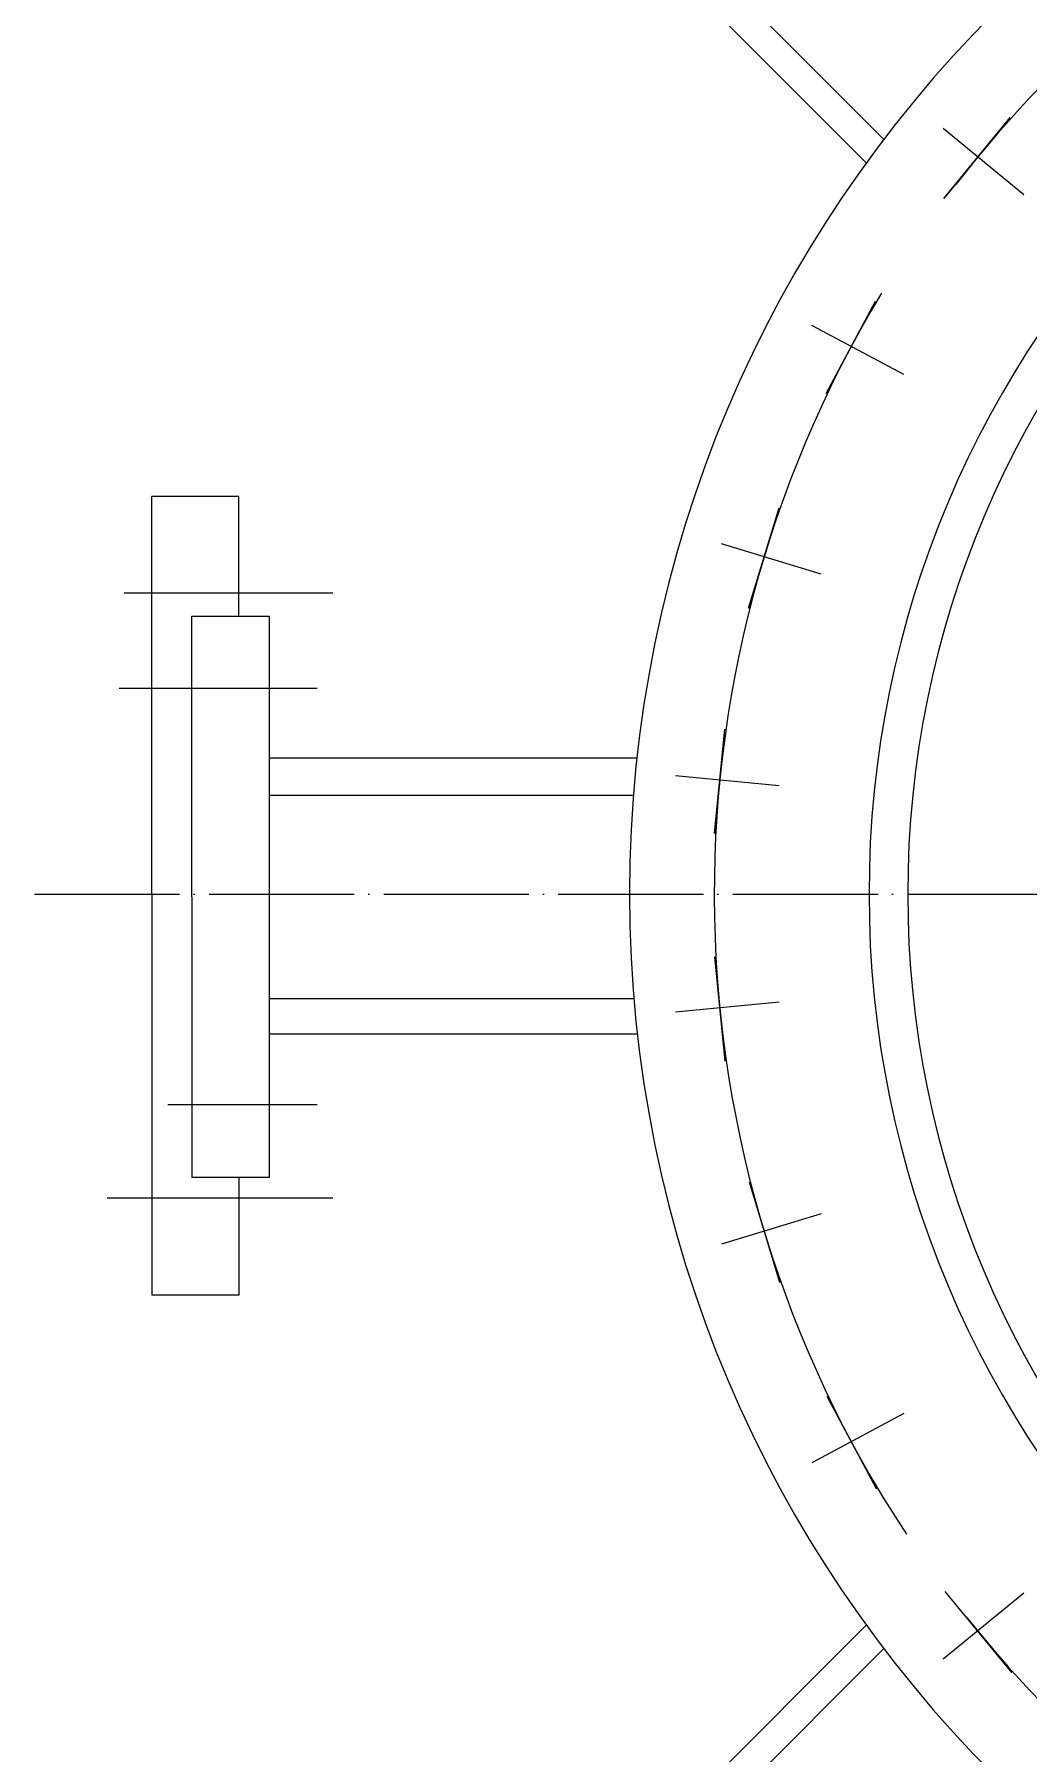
# Model space of a CAD drawing. Header units: millimetres. Extents: x 883 to 5635, y 546 to 4751.
# Drawn here: x 1356.1 to 1561.6, y 921.5 to 1276.7 of the extents above; entities that cross this region are included whole.
import ezdxf

# ---------------------------------------------------------------- set-up
doc = ezdxf.new("R2010")
doc.units = ezdxf.units.MM
doc.linetypes.add('DASHDOT-M', pattern=[36, 30, -3, 0, -3])
doc.layers.add('1轮廓实线层', color=1, linetype='Continuous')
doc.layers.add('2', color=1, linetype='Continuous')

msp = doc.modelspace()

# ---------------------------------------------------------------- linework, layer by layer
at = {"layer": '1轮廓实线层'}
for p, q in [((1451.87, 1334.76), (1531.66, 1254.96)), ((1447.63, 1330.51), (1528.05, 1250.09)), ((1544.07, 1242.76), (1557.8, 1259.49)), ((1560.61, 1243.52), (1543.97, 1257.18)), ((1551.1, 1251.33), (1544.07, 1242.76)), ((1519.73, 1202.44), (1529.94, 1221.52)), ((1535.81, 1206.41), (1516.83, 1216.55)), ((1524.96, 1212.21), (1519.73, 1202.44)), ((1398.35, 1181.22), (1380.35, 1181.22)), ((1380.35, 1099.07), (1380.35, 1181.22)), ((1398.35, 1156.5), (1398.35, 1181.22)), ((1503.74, 1158.14), (1510.02, 1178.85)), ((1518.73, 1165.17), (1498.13, 1171.42)), ((1506.95, 1168.74), (1503.74, 1158.14)), ((1388.62, 1156.5), (1404.62, 1156.5)), ((1388.62, 1098.5), (1388.62, 1156.5)), ((1388.62, 1098.5), (1388.62, 1156.5)), ((1404.62, 1156.5), (1404.62, 1098.5)), ((1496.69, 1111.57), (1498.81, 1133.11)), ((1404.62, 1127.22), (1480.66, 1127.22)), ((1510.02, 1121.39), (1488.6, 1123.5)), ((1497.77, 1122.6), (1496.69, 1111.57)), ((1404.62, 1119.5), (1479.93, 1119.5)), ((1380.35, 1099.07), (1380.35, 1016.22)), ((1388.62, 1098.5), (1388.62, 1040.5)), ((1388.62, 1098.5), (1388.62, 1040.5)), ((1404.62, 1098.5), (1404.62, 1040.5)), ((1498.86, 1064.53), (1496.74, 1086.06)), ((1404.62, 1077.5), (1480.02, 1077.5)), ((1510.02, 1076.76), (1488.6, 1074.65)), ((1497.77, 1075.55), (1498.86, 1064.53)), ((1404.62, 1070.22), (1480.74, 1070.22)), ((1404.62, 1040.5), (1388.62, 1040.5)), ((1398.35, 1040.5), (1398.35, 1016.22)), ((1510.17, 1018.8), (1503.89, 1039.51)), ((1518.73, 1032.98), (1498.13, 1026.73)), ((1506.95, 1029.41), (1510.17, 1018.8)), ((1398.35, 1016.22), (1380.35, 1016.22)), ((1530.18, 976.17), (1519.98, 995.25)), ((1535.81, 991.74), (1516.83, 981.59)), ((1524.96, 985.94), (1530.18, 976.17)), ((1560.61, 954.62), (1543.97, 940.97)), ((1558.12, 938.26), (1544.39, 954.98)), ((1447.63, 867.64), (1528.05, 948.06)), ((1551.1, 946.82), (1558.12, 938.26)), ((1451.87, 863.39), (1531.66, 943.19))]:
    msp.add_line(p, q, dxfattribs=at)
for radius, start, end in [(257.5, 0, 180), (257.5, 0, 180), (208, 0, 180), (200, 90, 180), (257.5, 180, 0), (257.5, 180, 0), (208, 180, 0), (200, 180, 270)]:
    msp.add_arc((1736.62, 1099.07), radius, start, end, dxfattribs=at)
at = {"layer": '2'}
for p, q in [((1417.81, 1161.22), (1374.65, 1161.22)), ((1414.55, 1141.5), (1373.64, 1141.5)), ((1414.55, 1055.5), (1383.68, 1055.5)), ((1417.81, 1036.22), (1371.13, 1036.22))]:
    msp.add_line(p, q, dxfattribs=at)
at = {"layer": '2', "linetype": 'DASHDOT-M'}
msp.add_line((1356.1, 1099.07), (2155.06, 1099.07), dxfattribs=at)
at = {"layer": '2'}
for start, end in [(39.1523, 142.3633), (148.8588, 213.4434), (218.4994, 319.2705)]:
    msp.add_arc((1736.62, 1099.07), 240, start, end, dxfattribs=at)

doc.saveas('drawing.dxf')
